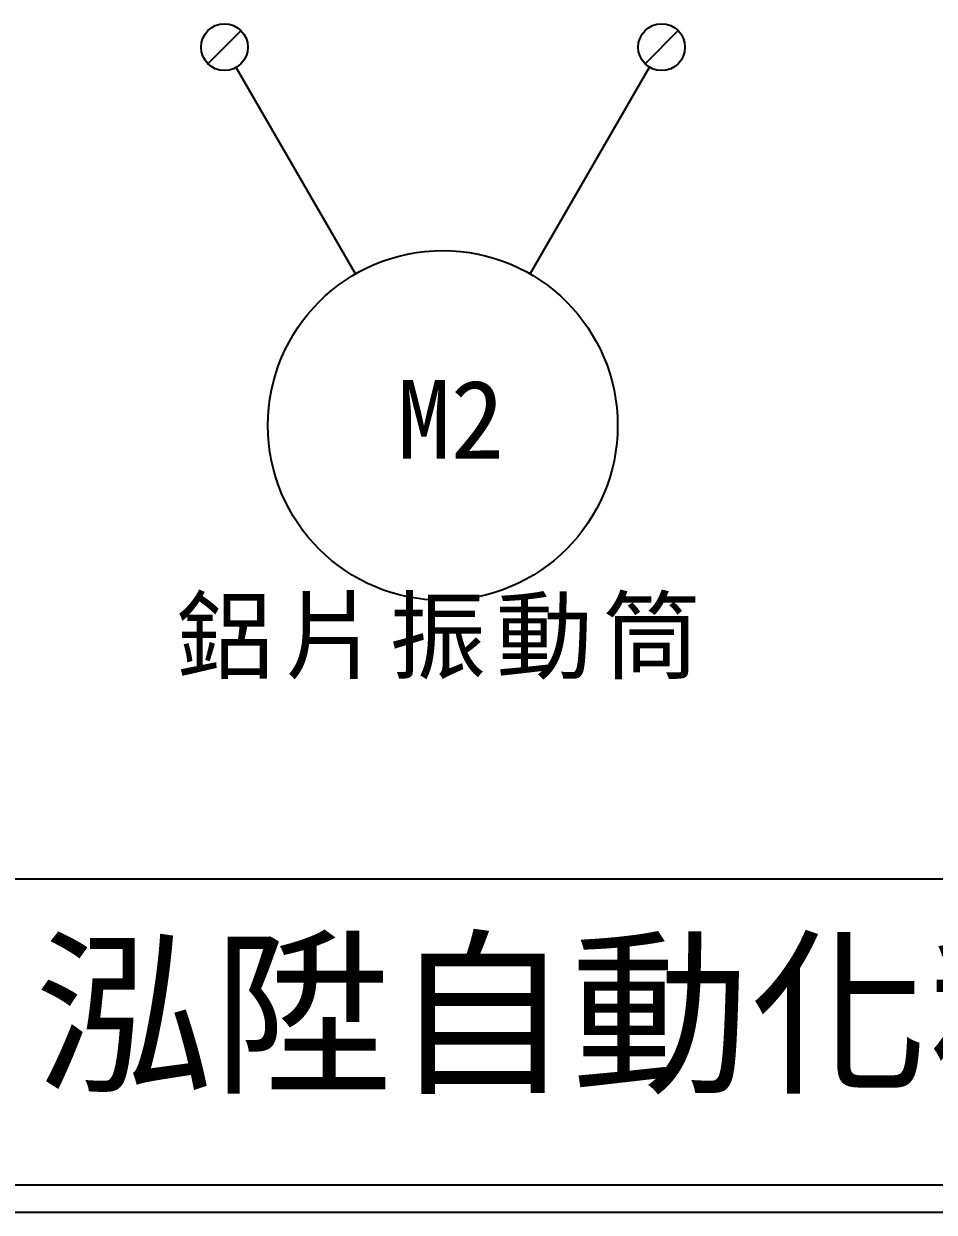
# Model space of a CAD drawing. Extents: x 10 to 297, y 3 to 207.
# Drawn here: x 48.1 to 89.8, y 3 to 57.4 of the extents above; entities that cross this region are included whole.
import ezdxf

# ---------------------------------------------------------------- set-up
doc = ezdxf.new("R2010")
doc.units = 0
doc.layers.get('0').update_dxf_attribs({"linetype": 'CONTINUOUS'})
doc.layers.add('圖框層', color=7, linetype='CONTINUOUS')
doc.styles.add('STSL', font='KAIU.TTF')
doc.styles.add('標楷體', font='KAIU.TTF')

msp = doc.modelspace()

# ---------------------------------------------------------------- linework, layer by layer
for p, q in [((58.056, 57.047), (56.541, 55.532)), ((78.056, 57.047), (76.541, 55.532)), ((63.287, 45.917), (57.834, 55.362)), ((71.287, 45.917), (76.746, 55.372))]:
    msp.add_line(p, q)
for centre, radius in [((57.298, 56.289), 1.071), ((77.298, 56.289), 1.071), ((67.287, 38.988), 8)]:
    msp.add_circle(centre, radius)
at = {"layer": '圖框層', "color": 7}
for p, q in [((11.25, 18.25), (295.75, 18.25)), ((11.25, 4.25), (295.75, 4.25)), ((10, 3), (297, 3))]:
    msp.add_line(p, q, dxfattribs=at)

# ---------------------------------------------------------------- texts
at = {"color": 0, "insert": (67.287, 30.988), "char_height": 3.25, "width": 24.14544, "attachment_point": 2, "style": '標楷體'}
msp.add_mtext('{\\T1.1;鋁片振動筒}', dxfattribs=at)
at = {"layer": '圖框層', "color": 4, "style": 'STSL'}
for s, height, p in [('M2', 3.6, (65.202, 37.465)), ('泓陞自動化科技有限公司', 6, (48.604, 9.076))]:
    msp.add_text(s, height=height, dxfattribs=at).set_placement(p)

doc.saveas('drawing.dxf')
